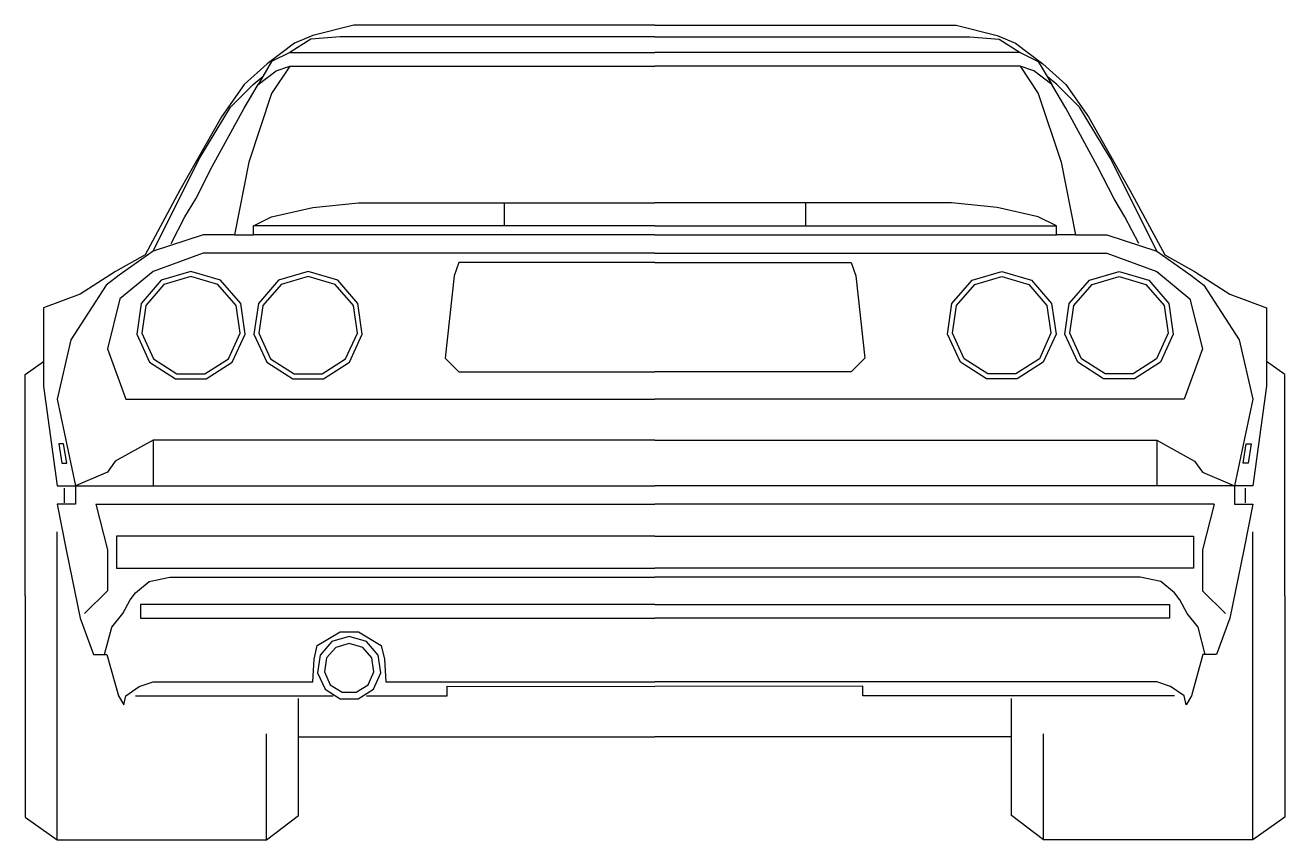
# Model space of a CAD drawing. Header units: millimetres. Extents: x 1343 to 64046, y 44602 to 77982.
# Drawn here: x 12268 to 14021, y 61506 to 62640 of the extents above; entities that cross this region are included whole.
import ezdxf

# ---------------------------------------------------------------- set-up
doc = ezdxf.new("R2010")
doc.units = ezdxf.units.MM

# ---------------------------------------------------------------- blocks, each defined once
blk = doc.blocks.new('A$C02E42640')
for p, q in [((457.3, 1133.9), (400.1, 1119.4)), ((876.3, 1133.9), (457.3, 1133.9)), ((876.3, 1133.9), (1295.3, 1133.9)), ((1295.3, 1133.9), (1352.5, 1119.4)), ((374.8, 1108.6), (336.5, 1080.1)), ((397.6, 1114.2), (368.4, 1095.8)), ((400.1, 1119.4), (374.8, 1108.6)), ((438.1, 1117.6), (397.6, 1114.2)), ((876.3, 1117.6), (438.1, 1117.6)), ((876.3, 1117.6), (1314.4, 1117.6)), ((1314.4, 1117.6), (1355, 1114.2)), ((1352.5, 1119.4), (1377.8, 1108.6)), ((1355, 1114.2), (1384.2, 1095.8)), ((1377.8, 1108.6), (1416.1, 1080.1)), ((368.4, 1095.8), (342.9, 1083.1)), ((368.4, 1095.8), (876.3, 1095.8)), ((1384.2, 1095.8), (876.3, 1095.8)), ((1384.2, 1095.8), (1409.7, 1083.1)), ((336.5, 1080.1), (304.8, 1051.4)), ((324, 1051.4), (349.3, 1070.5)), ((342.9, 1083.1), (330.5, 1062.5)), ((368.4, 1076.9), (342.9, 1038.6)), ((349.3, 1070.5), (368.4, 1076.9)), ((368.4, 1076.9), (876.3, 1076.9)), ((1384.2, 1076.9), (876.3, 1076.9)), ((1384.2, 1076.9), (1409.7, 1038.6)), ((1403.3, 1070.5), (1384.2, 1076.9)), ((1428.6, 1051.4), (1403.3, 1070.5)), ((1409.7, 1083.1), (1422.1, 1062.5)), ((1416.1, 1080.1), (1447.8, 1051.4)), ((317.2, 1051.2), (330.5, 1062.5)), ((330.5, 1062.5), (324, 1051.4)), ((1435.4, 1051.2), (1422.1, 1062.5)), ((1422.1, 1062.5), (1428.6, 1051.4)), ((304.8, 1051.4), (273.2, 1006.4)), ((285.7, 1019.7), (317.2, 1051.2)), ((304.8, 1018.3), (324, 1051.4)), ((342.9, 1038.6), (311.2, 943.4)), ((1409.7, 1038.6), (1441.4, 943.4)), ((1447.8, 1018.3), (1428.6, 1051.4)), ((1466.9, 1019.7), (1435.4, 1051.2)), ((1447.8, 1051.4), (1479.4, 1006.4)), ((243.1, 949.4), (285.7, 1019.7)), ((260.4, 937.2), (304.8, 1018.3)), ((1492.2, 937.2), (1447.8, 1018.3)), ((1509.5, 949.4), (1466.9, 1019.7)), ((273.2, 1006.4), (215.4, 904.3)), ((1479.4, 1006.4), (1537.2, 904.3)), ((177.7, 818.8), (243.1, 949.4)), ((1574.9, 818.8), (1509.5, 949.4)), ((237.4, 892.2), (260.4, 937.2)), ((311.2, 943.4), (291.4, 842.1)), ((1441.4, 943.4), (1461.2, 842.1)), ((1515.2, 892.2), (1492.2, 937.2)), ((215.4, 904.3), (167.1, 814.2)), ((1537.2, 904.3), (1585.5, 814.2)), ((222.3, 867.3), (237.4, 892.2)), ((342.9, 867.3), (400.1, 880)), ((400.1, 880), (463.6, 886.4)), ((463.6, 886.4), (666.7, 886.4)), ((666.7, 886.4), (876.3, 886.4)), ((666.7, 886.4), (666.7, 854.5)), ((1085.9, 886.4), (876.3, 886.4)), ((1289, 886.4), (1085.9, 886.4)), ((1085.9, 886.4), (1085.9, 854.5)), ((1352.5, 880), (1289, 886.4)), ((1409.7, 867.3), (1352.5, 880)), ((1530.2, 867.3), (1515.2, 892.2)), ((203.2, 830.1), (222.3, 867.3)), ((317.6, 854.5), (342.9, 867.3)), ((1435, 854.5), (1409.7, 867.3)), ((1549.4, 830.1), (1530.2, 867.3)), ((247.7, 842), (177.9, 819.3)), ((291.4, 842.1), (247.7, 842)), ((291.4, 842.1), (317.6, 842.1)), ((876.3, 854.5), (317.6, 854.5)), ((317.6, 842.1), (317.6, 854.5)), ((876.3, 842), (317.6, 842.1)), ((876.3, 854.5), (1435, 854.5)), ((876.3, 842), (1435, 842.1)), ((1435, 842.1), (1435, 854.5)), ((1461.2, 842.1), (1435, 842.1)), ((1461.2, 842.1), (1504.9, 842)), ((1504.9, 842), (1574.7, 819.3)), ((167.1, 814.2), (125.5, 791.1)), ((177.9, 819.3), (130.6, 786)), ((247.7, 816.5), (177.9, 791.1)), ((254, 816.5), (247.7, 816.5)), ((876.3, 816.5), (254, 816.5)), ((876.3, 816.5), (1498.6, 816.5)), ((1498.6, 816.5), (1504.9, 816.5)), ((1504.9, 816.5), (1574.7, 791.1)), ((1574.7, 819.3), (1622, 786)), ((1585.5, 814.2), (1627.1, 791.1)), ((125.5, 791.1), (76.3, 759.3)), ((177.9, 791.1), (131.9, 752.9)), ((230.6, 791.1), (189.3, 778.9)), ((271.8, 778.9), (230.6, 791.1)), ((393.7, 791.1), (352.5, 778.9)), ((435, 778.9), (393.7, 791.1)), ((603.3, 803.7), (596.9, 784.8)), ((876.3, 803.7), (603.3, 803.7)), ((876.3, 803.7), (1149.3, 803.7)), ((1149.3, 803.7), (1155.7, 784.8)), ((1317.6, 778.9), (1358.9, 791.1)), ((1358.9, 791.1), (1400.1, 778.9)), ((1480.8, 778.9), (1522, 791.1)), ((1522, 791.1), (1563.3, 778.9)), ((1574.7, 791.1), (1620.7, 752.9)), ((1627.1, 791.1), (1676.3, 759.3)), ((112.8, 772), (63.6, 695.9)), ((130.6, 786), (112.8, 772)), ((189.3, 778.9), (161.4, 746.5)), ((193.1, 773), (167.8, 743.6)), ((230.6, 784.1), (193.1, 773)), ((268, 773), (230.6, 784.1)), ((293.6, 743.6), (268, 773)), ((300, 746.5), (271.8, 778.9)), ((352.5, 778.9), (324.5, 746.5)), ((356.3, 773), (330.9, 743.6)), ((393.7, 784.1), (356.3, 773)), ((431.2, 773), (393.7, 784.1)), ((456.7, 743.6), (431.2, 773)), ((463.1, 746.5), (435, 778.9)), ((596.9, 784.8), (584.2, 670.4)), ((1155.7, 784.8), (1168.4, 670.4)), ((1289.5, 746.5), (1317.6, 778.9)), ((1295.9, 743.6), (1321.4, 773)), ((1321.4, 773), (1358.9, 784.1)), ((1358.9, 784.1), (1396.3, 773)), ((1396.3, 773), (1421.7, 743.6)), ((1400.1, 778.9), (1428.1, 746.5)), ((1452.6, 746.5), (1480.8, 778.9)), ((1459, 743.6), (1484.6, 773)), ((1484.6, 773), (1522, 784.1)), ((1522, 784.1), (1559.5, 773)), ((1559.5, 773), (1584.8, 743.6)), ((1563.3, 778.9), (1591.2, 746.5)), ((1622, 786), (1639.8, 772)), ((1639.8, 772), (1689, 695.9)), ((76.3, 759.3), (25.5, 740.3)), ((1676.3, 759.3), (1727.1, 740.3)), ((25.5, 740.3), (25.5, 631.6)), ((131.9, 752.9), (114.4, 683.2)), ((161.4, 746.5), (155.2, 704)), ((167.8, 743.6), (162.1, 705)), ((299, 705.1), (293.6, 743.6)), ((306, 704), (300, 746.5)), ((324.5, 746.5), (318.3, 704)), ((330.9, 743.6), (325.3, 705)), ((462.2, 705.1), (456.7, 743.6)), ((469.1, 704), (463.1, 746.5)), ((1283.5, 704), (1289.5, 746.5)), ((1290.4, 705.1), (1295.9, 743.6)), ((1421.7, 743.6), (1427.3, 705)), ((1428.1, 746.5), (1434.3, 704)), ((1446.6, 704), (1452.6, 746.5)), ((1453.6, 705.1), (1459, 743.6)), ((1584.8, 743.6), (1590.5, 705)), ((1591.2, 746.5), (1597.4, 704)), ((1620.7, 752.9), (1638.2, 683.2)), ((1727.1, 740.3), (1727.1, 631.6)), ((155.2, 704), (173, 664.9)), ((162.1, 705), (178.4, 669.5)), ((282.8, 669.5), (299, 705.1)), ((288.1, 664.9), (306, 704)), ((318.3, 704), (336.2, 664.9)), ((325.3, 705), (341.5, 669.5)), ((445.9, 669.5), (462.2, 705.1)), ((451.3, 664.9), (469.1, 704)), ((1301.3, 664.9), (1283.5, 704)), ((1306.7, 669.5), (1290.4, 705.1)), ((1427.3, 705), (1411.1, 669.5)), ((1434.3, 704), (1416.4, 664.9)), ((1464.5, 664.9), (1446.6, 704)), ((1469.8, 669.5), (1453.6, 705.1)), ((1590.5, 705), (1574.2, 669.5)), ((1597.4, 704), (1579.6, 664.9)), ((63.6, 695.9), (44.6, 613.2)), ((1689, 695.9), (1708, 613.2)), ((114.4, 683.2), (139.9, 613.2)), ((178.4, 669.5), (211.1, 648.5)), ((250, 648.5), (282.8, 669.5)), ((341.5, 669.5), (374.3, 648.5)), ((413.2, 648.5), (445.9, 669.5)), ((584.2, 670.4), (603.3, 651.5)), ((1168.4, 670.4), (1149.3, 651.5)), ((1339.4, 648.5), (1306.7, 669.5)), ((1411.1, 669.5), (1378.3, 648.5)), ((1502.6, 648.5), (1469.8, 669.5)), ((1574.2, 669.5), (1541.5, 648.5)), ((1638.2, 683.2), (1612.7, 613.2)), ((0, 647.6), (25.5, 665.6)), ((173, 664.9), (209.2, 641.7)), ((211.1, 648.5), (250, 648.5)), ((252, 641.7), (288.1, 664.9)), ((336.2, 664.9), (372.3, 641.7)), ((374.3, 648.5), (413.2, 648.5)), ((415.1, 641.7), (451.3, 664.9)), ((603.3, 651.5), (876.3, 651.5)), ((1149.3, 651.5), (876.3, 651.5)), ((1337.5, 641.7), (1301.3, 664.9)), ((1378.3, 648.5), (1339.4, 648.5)), ((1416.4, 664.9), (1380.3, 641.7)), ((1500.6, 641.7), (1464.5, 664.9)), ((1541.5, 648.5), (1502.6, 648.5)), ((1579.6, 664.9), (1543.4, 641.7)), ((1752.6, 647.6), (1727.1, 665.6)), ((0, 339.5), (0, 647.6)), ((25.5, 631.6), (44.6, 492.7)), ((209.2, 641.7), (252, 641.7)), ((372.3, 641.7), (415.1, 641.7)), ((1380.3, 641.7), (1337.5, 641.7)), ((1543.4, 641.7), (1500.6, 641.7)), ((1727.1, 631.6), (1708, 492.7)), ((1752.6, 339.5), (1752.6, 647.6)), ((44.6, 613.2), (69.9, 492.7)), ((139.9, 613.2), (876.3, 613.2)), ((1612.7, 613.2), (876.3, 613.2)), ((1708, 613.2), (1682.7, 492.7)), ((46.8, 551.3), (50.9, 524.1)), ((53.5, 551.3), (46.8, 551.3)), ((58.1, 524.1), (53.5, 551.3)), ((177.9, 556.2), (125.4, 527)), ((876.3, 556.2), (177.9, 556.2)), ((177.9, 556.2), (177.9, 492.7)), ((876.3, 556.2), (1574.7, 556.2)), ((1574.7, 556.2), (1627.2, 527)), ((1574.7, 556.2), (1574.7, 492.7)), ((1694.5, 524.1), (1699.1, 551.3)), ((1699.1, 551.3), (1705.8, 551.3)), ((1705.8, 551.3), (1701.7, 524.1)), ((125.4, 527), (114.4, 511.8)), ((1627.2, 527), (1638.2, 511.8)), ((50.9, 524.1), (58.1, 524.1)), ((114.4, 511.8), (69.9, 492.7)), ((1638.2, 511.8), (1682.7, 492.7)), ((1701.7, 524.1), (1694.5, 524.1)), ((44.6, 492.7), (69.9, 492.7)), ((69.9, 492.7), (876.3, 492.7)), ((69.9, 492.7), (69.9, 467.2)), ((1682.7, 492.7), (876.3, 492.7)), ((1682.7, 492.7), (1682.7, 467.2)), ((1708, 492.7), (1682.7, 492.7)), ((54.7, 468.9), (54.7, 489.3)), ((1697.9, 468.9), (1697.9, 489.3)), ((44.6, 467.2), (57.2, 403.8)), ((69.9, 467.2), (44.6, 467.2)), ((98.4, 467.2), (876.3, 467.2)), ((98.4, 467.2), (114.4, 403.8)), ((1654.2, 467.2), (876.3, 467.2)), ((1654.2, 467.2), (1638.2, 403.8)), ((1682.7, 467.2), (1708, 467.2)), ((1708, 467.2), (1695.4, 403.8)), ((44.6, 0), (44.6, 428.5)), ((876.3, 422.7), (127.1, 422.7)), ((127.1, 422.7), (127.1, 378.3)), ((876.3, 422.7), (1625.5, 422.7)), ((1625.5, 422.7), (1625.5, 378.3)), ((1708, 0), (1708, 428.5)), ((57.2, 403.8), (76.3, 308.6)), ((114.4, 403.8), (114.4, 346.6)), ((1638.2, 403.8), (1638.2, 346.6)), ((1695.4, 403.8), (1676.3, 308.6)), ((127.1, 378.3), (876.3, 378.3)), ((1625.5, 378.3), (876.3, 378.3)), ((153.5, 343.6), (172.6, 359.4)), ((172.6, 359.4), (201.3, 365.7)), ((201.3, 365.7), (876.3, 365.7)), ((1551.3, 365.7), (876.3, 365.7)), ((1580, 359.4), (1551.3, 365.7)), ((1599.1, 343.6), (1580, 359.4)), ((0, 339.5), (0, 31.5)), ((114.4, 346.6), (82.7, 314.9)), ((135.8, 314.9), (145.9, 333.9)), ((145.9, 333.9), (153.5, 343.6)), ((1606.7, 333.9), (1599.1, 343.6)), ((1616.8, 314.9), (1606.7, 333.9)), ((1638.2, 346.6), (1669.9, 314.9)), ((1752.6, 339.5), (1752.6, 31.5)), ((876.3, 327.5), (160.4, 327.5)), ((160.4, 327.5), (160.4, 308.6)), ((876.3, 327.5), (1592.2, 327.5)), ((1592.2, 327.5), (1592.2, 308.6)), ((76.3, 308.6), (95.2, 257.8)), ((120.7, 295.8), (135.8, 314.9)), ((160.4, 308.6), (876.3, 308.6)), ((1592.2, 308.6), (876.3, 308.6)), ((1631.9, 295.8), (1616.8, 314.9)), ((1676.3, 308.6), (1657.4, 257.8)), ((110.6, 257.8), (120.7, 295.8)), ((406.5, 270.5), (438.1, 289.4)), ((450.9, 283.1), (426.8, 276)), ((438.1, 289.4), (463.6, 289.4)), ((475, 276), (450.9, 283.1)), ((463.6, 289.4), (495.3, 270.5)), ((1642, 257.8), (1631.9, 295.8)), ((402, 251.4), (406.5, 270.5)), ((426.8, 276), (410.5, 257.2)), ((432.1, 267.8), (419.3, 253.2)), ((450.9, 273.4), (432.1, 267.8)), ((469.7, 267.8), (450.9, 273.4)), ((482.4, 253.2), (469.7, 267.8)), ((491.3, 257.2), (475, 276)), ((495.3, 270.5), (499.8, 251.4)), ((95.2, 257.8), (113.8, 257.8)), ((113.8, 257.8), (129.9, 200.6)), ((400.1, 219.7), (402, 251.4)), ((410.5, 257.2), (406.8, 232.4)), ((419.3, 253.2), (416.4, 233.8)), ((485.2, 233.8), (482.4, 253.2)), ((494.8, 232.4), (491.3, 257.2)), ((499.8, 251.4), (501.7, 219.7)), ((1638.8, 257.8), (1622.7, 200.6)), ((1657.4, 257.8), (1638.8, 257.8)), ((406.8, 232.4), (417.3, 209.6)), ((416.4, 233.8), (424.6, 215.9)), ((477.2, 215.9), (485.2, 233.8)), ((484.5, 209.6), (494.8, 232.4)), ((140, 200.6), (158.8, 213.3)), ((158.8, 213.3), (177.9, 219.7)), ((177.9, 219.7), (400.1, 219.7)), ((424.6, 215.9), (441.1, 205.3)), ((460.7, 205.3), (477.2, 215.9)), ((501.7, 219.7), (876.3, 219.7)), ((587, 213.8), (876.3, 213.3)), ((587, 200.6), (587, 213.8)), ((1574.7, 219.7), (876.3, 219.7)), ((1165.6, 213.8), (876.3, 213.3)), ((1165.6, 200.6), (1165.6, 213.8)), ((1593.8, 213.3), (1574.7, 219.7)), ((1612.6, 200.6), (1593.8, 213.3)), ((129.9, 200.6), (137.2, 187.8)), ((137.2, 187.8), (140, 200.6)), ((153.5, 200.6), (428.6, 200.6)), ((380.3, 33.6), (380.3, 196.5)), ((417.3, 209.6), (438.3, 196)), ((438.3, 196), (463.5, 196)), ((441.1, 205.3), (460.7, 205.3)), ((463.5, 196), (484.5, 209.6)), ((474.8, 200.6), (587, 200.6)), ((1599.1, 200.6), (1165.6, 200.6)), ((1372.3, 33.6), (1372.3, 196.5)), ((1615.4, 187.8), (1612.6, 200.6)), ((1622.7, 200.6), (1615.4, 187.8)), ((335.6, 0), (335.6, 147.5)), ((381.1, 143.4), (876.3, 143.4)), ((1371.5, 143.4), (876.3, 143.4)), ((1417, 0), (1417, 147.5)), ((0, 31.5), (44.6, 0)), ((335.6, 0), (380.3, 33.6)), ((1417, 0), (1372.3, 33.6)), ((1752.6, 31.5), (1708, 0)), ((44.6, 0), (335.6, 0)), ((1708, 0), (1417, 0))]:
    blk.add_line(p, q)

msp = doc.modelspace()

# ---------------------------------------------------------------- block references
msp.add_blockref('A$C02E42640', (12268, 61506.2))

doc.saveas('drawing.dxf')
